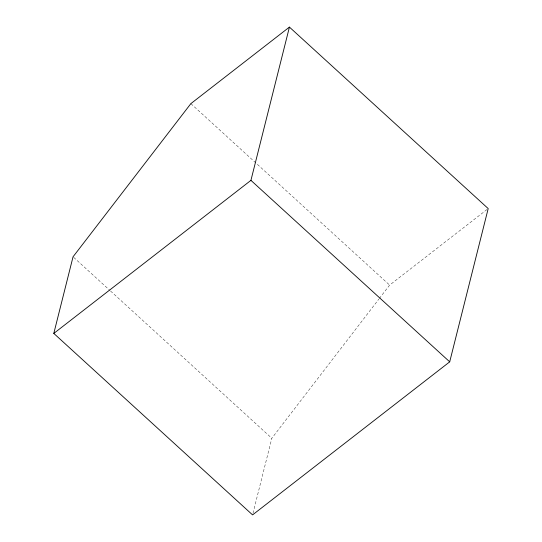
<?xml version="1.0" encoding="UTF-8"?>
<svg xmlns="http://www.w3.org/2000/svg" width="542" height="542" viewBox="0 0 542 542"><rect width="100%" height="100%" fill="white"/><g stroke="black" fill="none" stroke-linecap="round" stroke-linejoin="round"><path stroke-width="0.41" stroke-dasharray="2.71 2.03" d="M252.978 513.267L271.82 438.275L378.831 299.157M379.339 298.493L389.63 285.112L487.529 209.097M190.865 103.63L389.63 285.112M73.678 257.362L109.931 290.458M110.554 291.034L271.82 438.275"/><path stroke-width="0.81" d="M53.8 333.418L73.048 256.793L190.865 103.63L289.428 27.1L488.2 208.582L449.704 361.839L252.572 514.9L53.8 333.418L250.932 180.357L289.428 27.1M250.932 180.357L449.704 361.839"/></g></svg>
